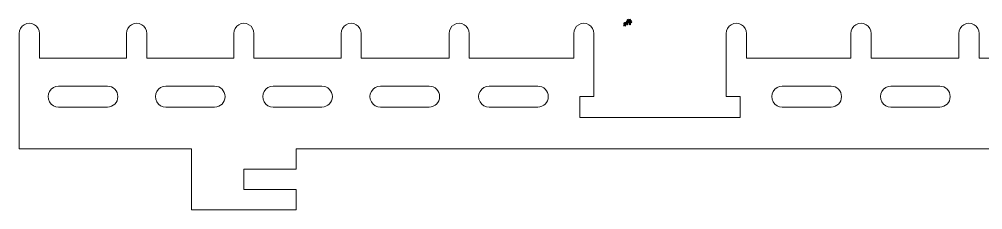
# Model space of a CAD drawing. Header units: centimetres. Extents: x -51 to 100, y -24 to 30.
# Drawn here: x -51.49 to -32.41, y 0 to 3.77 of the extents above; entities that cross this region are included whole.
import ezdxf

# ---------------------------------------------------------------- set-up
doc = ezdxf.new("R2010")
doc.units = ezdxf.units.CM
doc.header["$MEASUREMENT"] = 0

msp = doc.modelspace()

# ---------------------------------------------------------------- linework, layer by layer
at = {"lineweight": 9}
for points, knots in [([(-51.09077, 3.48733), (-51.09077, 3.55881), (-51.12889, 3.62481), (-51.19077, 3.66053), (-51.19077, 3.66053), (-51.25265, 3.69629), (-51.32889, 3.69629), (-51.39077, 3.66053), (-51.39077, 3.66053), (-51.45265, 3.62481), (-51.49077, 3.55881), (-51.49077, 3.48733)], [0, 0, 0, 0, 0.25, 0.25, 0.25, 0.25, 0.5, 0.5, 0.5, 0.5, 1, 1, 1, 1]), ([(-48.96661, 3.48733), (-48.96661, 3.55881), (-49.00473, 3.62481), (-49.06661, 3.66053), (-49.06661, 3.66053), (-49.12849, 3.69629), (-49.20473, 3.69629), (-49.26661, 3.66053), (-49.26661, 3.66053), (-49.32849, 3.62481), (-49.36661, 3.55881), (-49.36661, 3.48733)], [0, 0, 0, 0, 0.25, 0.25, 0.25, 0.25, 0.5, 0.5, 0.5, 0.5, 1, 1, 1, 1]), ([(-46.84249, 3.48733), (-46.84249, 3.55881), (-46.88061, 3.62481), (-46.94249, 3.66053), (-46.94249, 3.66053), (-47.00437, 3.69629), (-47.08061, 3.69629), (-47.14249, 3.66053), (-47.14249, 3.66053), (-47.20437, 3.62481), (-47.24249, 3.55881), (-47.24249, 3.48733)], [0, 0, 0, 0, 0.25, 0.25, 0.25, 0.25, 0.5, 0.5, 0.5, 0.5, 1, 1, 1, 1]), ([(-44.71833, 3.48733), (-44.71833, 3.55881), (-44.75645, 3.62481), (-44.81833, 3.66053), (-44.81833, 3.66053), (-44.88021, 3.69629), (-44.95645, 3.69629), (-45.01833, 3.66053), (-45.01833, 3.66053), (-45.08021, 3.62481), (-45.11833, 3.55881), (-45.11833, 3.48733)], [0, 0, 0, 0, 0.25, 0.25, 0.25, 0.25, 0.5, 0.5, 0.5, 0.5, 1, 1, 1, 1]), ([(-42.58041, 3.48733), (-42.58041, 3.55881), (-42.61853, 3.62481), (-42.68041, 3.66053), (-42.68041, 3.66053), (-42.74229, 3.69629), (-42.81853, 3.69629), (-42.88041, 3.66053), (-42.88041, 3.66053), (-42.94229, 3.62481), (-42.98041, 3.55881), (-42.98041, 3.48733)], [0, 0, 0, 0, 0.25, 0.25, 0.25, 0.25, 0.5, 0.5, 0.5, 0.5, 1, 1, 1, 1]), ([(-40.11145, 3.48733), (-40.11145, 3.55881), (-40.14957, 3.62481), (-40.21145, 3.66053), (-40.21145, 3.66053), (-40.27333, 3.69629), (-40.34957, 3.69629), (-40.41145, 3.66053), (-40.41145, 3.66053), (-40.47333, 3.62481), (-40.51145, 3.55881), (-40.51145, 3.48733)], [0, 0, 0, 0, 0.25, 0.25, 0.25, 0.25, 0.5, 0.5, 0.5, 0.5, 1, 1, 1, 1]), ([(-37.09077, 3.48733), (-37.09077, 3.55881), (-37.12889, 3.62481), (-37.19077, 3.66053), (-37.19077, 3.66053), (-37.25265, 3.69629), (-37.32889, 3.69629), (-37.39077, 3.66053), (-37.39077, 3.66053), (-37.45265, 3.62481), (-37.49077, 3.55881), (-37.49077, 3.48733)], [0, 0, 0, 0, 0.25, 0.25, 0.25, 0.25, 0.5, 0.5, 0.5, 0.5, 1, 1, 1, 1]), ([(-34.62177, 3.48733), (-34.62177, 3.55881), (-34.65989, 3.62481), (-34.72177, 3.66053), (-34.72177, 3.66053), (-34.78365, 3.69629), (-34.85989, 3.69629), (-34.92177, 3.66053), (-34.92177, 3.66053), (-34.98365, 3.62481), (-35.02177, 3.55881), (-35.02177, 3.48733)], [0, 0, 0, 0, 0.25, 0.25, 0.25, 0.25, 0.5, 0.5, 0.5, 0.5, 1, 1, 1, 1]), ([(-32.48385, 3.48733), (-32.48385, 3.55881), (-32.52197, 3.62481), (-32.58385, 3.66053), (-32.58385, 3.66053), (-32.64573, 3.69629), (-32.72197, 3.69629), (-32.78385, 3.66053), (-32.78385, 3.66053), (-32.84573, 3.62481), (-32.88385, 3.55881), (-32.88385, 3.48733)], [0, 0, 0, 0, 0.25, 0.25, 0.25, 0.25, 0.5, 0.5, 0.5, 0.5, 1, 1, 1, 1]), ([(-50.71145, 2.44597), (-50.78537, 2.44597), (-50.85365, 2.40653), (-50.89061, 2.34253), (-50.89061, 2.34253), (-50.92757, 2.27849), (-50.92757, 2.19961), (-50.89061, 2.13561), (-50.89061, 2.13561), (-50.85365, 2.07161), (-50.78537, 2.03217), (-50.71145, 2.03217)], [0, 0, 0, 0, 0.25, 0.25, 0.25, 0.25, 0.5, 0.5, 0.5, 0.5, 1, 1, 1, 1]), ([(-49.74593, 2.03217), (-49.63165, 2.03217), (-49.53901, 2.12481), (-49.53901, 2.23905), (-49.53901, 2.23905), (-49.53901, 2.35333), (-49.63165, 2.44597), (-49.74593, 2.44597)], [0, 0, 0, 0, 0.33333333, 0.33333333, 0.33333333, 0.33333333, 1, 1, 1, 1]), ([(-48.58729, 2.44597), (-48.66121, 2.44597), (-48.72953, 2.40653), (-48.76649, 2.34253), (-48.76649, 2.34253), (-48.80345, 2.27849), (-48.80345, 2.19961), (-48.76649, 2.13561), (-48.76649, 2.13561), (-48.72953, 2.07161), (-48.66121, 2.03217), (-48.58729, 2.03217)], [0, 0, 0, 0, 0.25, 0.25, 0.25, 0.25, 0.5, 0.5, 0.5, 0.5, 1, 1, 1, 1]), ([(-47.62177, 2.03217), (-47.50753, 2.03217), (-47.41489, 2.12481), (-47.41489, 2.23905), (-47.41489, 2.23905), (-47.41489, 2.35333), (-47.50753, 2.44597), (-47.62177, 2.44597)], [0, 0, 0, 0, 0.33333333, 0.33333333, 0.33333333, 0.33333333, 1, 1, 1, 1]), ([(-46.46317, 2.44597), (-46.53709, 2.44597), (-46.60537, 2.40653), (-46.64233, 2.34253), (-46.64233, 2.34253), (-46.67929, 2.27849), (-46.67929, 2.19961), (-46.64233, 2.13561), (-46.64233, 2.13561), (-46.60537, 2.07161), (-46.53709, 2.03217), (-46.46317, 2.03217)], [0, 0, 0, 0, 0.25, 0.25, 0.25, 0.25, 0.5, 0.5, 0.5, 0.5, 1, 1, 1, 1]), ([(-45.49765, 2.03217), (-45.38337, 2.03217), (-45.29077, 2.12481), (-45.29077, 2.23905), (-45.29077, 2.23905), (-45.29077, 2.35333), (-45.38337, 2.44597), (-45.49765, 2.44597)], [0, 0, 0, 0, 0.33333333, 0.33333333, 0.33333333, 0.33333333, 1, 1, 1, 1]), ([(-44.33901, 2.44597), (-44.41293, 2.44597), (-44.48125, 2.40653), (-44.51821, 2.34253), (-44.51821, 2.34253), (-44.55517, 2.27849), (-44.55517, 2.19961), (-44.51821, 2.13561), (-44.51821, 2.13561), (-44.48125, 2.07161), (-44.41293, 2.03217), (-44.33901, 2.03217)], [0, 0, 0, 0, 0.25, 0.25, 0.25, 0.25, 0.5, 0.5, 0.5, 0.5, 1, 1, 1, 1]), ([(-43.37353, 2.03217), (-43.25925, 2.03217), (-43.16661, 2.12481), (-43.16661, 2.23905), (-43.16661, 2.23905), (-43.16661, 2.35333), (-43.25925, 2.44597), (-43.37353, 2.44597)], [0, 0, 0, 0, 0.33333333, 0.33333333, 0.33333333, 0.33333333, 1, 1, 1, 1]), ([(-42.18729, 2.44597), (-42.26121, 2.44597), (-42.32953, 2.40653), (-42.36649, 2.34253), (-42.36649, 2.34253), (-42.40345, 2.27849), (-42.40345, 2.19961), (-42.36649, 2.13561), (-42.36649, 2.13561), (-42.32953, 2.07161), (-42.26121, 2.03217), (-42.18729, 2.03217)], [0, 0, 0, 0, 0.25, 0.25, 0.25, 0.25, 0.5, 0.5, 0.5, 0.5, 1, 1, 1, 1]), ([(-41.22177, 2.03217), (-41.10753, 2.03217), (-41.01489, 2.12481), (-41.01489, 2.23905), (-41.01489, 2.23905), (-41.01489, 2.35333), (-41.10753, 2.44597), (-41.22177, 2.44597)], [0, 0, 0, 0, 0.33333333, 0.33333333, 0.33333333, 0.33333333, 1, 1, 1, 1]), ([(-36.38041, 2.44597), (-36.45433, 2.44597), (-36.52261, 2.40653), (-36.55957, 2.34253), (-36.55957, 2.34253), (-36.59653, 2.27849), (-36.59653, 2.19961), (-36.55957, 2.13561), (-36.55957, 2.13561), (-36.52261, 2.07161), (-36.45433, 2.03217), (-36.38041, 2.03217)], [0, 0, 0, 0, 0.25, 0.25, 0.25, 0.25, 0.5, 0.5, 0.5, 0.5, 1, 1, 1, 1]), ([(-35.41489, 2.03217), (-35.30061, 2.03217), (-35.20801, 2.12481), (-35.20801, 2.23905), (-35.20801, 2.23905), (-35.20801, 2.35333), (-35.30061, 2.44597), (-35.41489, 2.44597)], [0, 0, 0, 0, 0.33333333, 0.33333333, 0.33333333, 0.33333333, 1, 1, 1, 1]), ([(-34.22869, 2.44597), (-34.30261, 2.44597), (-34.37089, 2.40653), (-34.40785, 2.34253), (-34.40785, 2.34253), (-34.44481, 2.27849), (-34.44481, 2.19961), (-34.40785, 2.13561), (-34.40785, 2.13561), (-34.37089, 2.07161), (-34.30261, 2.03217), (-34.22869, 2.03217)], [0, 0, 0, 0, 0.25, 0.25, 0.25, 0.25, 0.5, 0.5, 0.5, 0.5, 1, 1, 1, 1]), ([(-33.26317, 2.03217), (-33.14889, 2.03217), (-33.05629, 2.12481), (-33.05629, 2.23905), (-33.05629, 2.23905), (-33.05625, 2.35333), (-33.14889, 2.44597), (-33.26317, 2.44597)], [0, 0, 0, 0, 0.33333333, 0.33333333, 0.33333333, 0.33333333, 1, 1, 1, 1])]:
    msp.add_open_spline(points, degree=3, knots=knots, dxfattribs=at)
at = {"color": 1}
for points, knots in [([(-39.47654, 3.66053), (-39.47654, 3.64638), (-39.48119, 3.6393), (-39.49051, 3.6393), (-39.49051, 3.6393), (-39.49329, 3.6393), (-39.49666, 3.64077), (-39.50069, 3.64369), (-39.50069, 3.64369), (-39.5047, 3.64662), (-39.50775, 3.64818), (-39.50987, 3.64836), (-39.50987, 3.64836), (-39.51196, 3.64852), (-39.51382, 3.6479), (-39.51542, 3.64652), (-39.51542, 3.64652), (-39.51701, 3.64514), (-39.51787, 3.64339), (-39.51799, 3.64129), (-39.51799, 3.64129), (-39.51799, 3.64129), (-39.52214, 3.64129), (-39.52214, 3.64129), (-39.52214, 3.64129), (-39.52242, 3.64247), (-39.52254, 3.64359), (-39.52254, 3.64468), (-39.52254, 3.64468), (-39.52254, 3.64915), (-39.52025, 3.65334), (-39.51566, 3.65726), (-39.51566, 3.65726), (-39.51456, 3.65823), (-39.51033, 3.66099), (-39.50292, 3.66556), (-39.50292, 3.66556), (-39.49554, 3.67011), (-39.49181, 3.67577), (-39.49173, 3.68256), (-39.49173, 3.68256), (-39.49163, 3.69004), (-39.49498, 3.69379), (-39.50185, 3.69379), (-39.50185, 3.69379), (-39.50773, 3.69379), (-39.51069, 3.69258), (-39.51069, 3.69016), (-39.51069, 3.69016), (-39.51069, 3.68988), (-39.50943, 3.68888), (-39.50694, 3.68715), (-39.50694, 3.68715), (-39.50444, 3.68541), (-39.5032, 3.68326), (-39.5032, 3.6807), (-39.5032, 3.6807), (-39.5032, 3.67847), (-39.50412, 3.67655), (-39.50598, 3.67496), (-39.50598, 3.67496), (-39.50783, 3.67336), (-39.50989, 3.67256), (-39.51214, 3.67256), (-39.51214, 3.67256), (-39.51811, 3.6732), (-39.52108, 3.67617), (-39.52108, 3.68152), (-39.52108, 3.68152), (-39.52108, 3.68635), (-39.51933, 3.69022), (-39.51582, 3.69315), (-39.51582, 3.69315), (-39.51176, 3.69647), (-39.50564, 3.69812), (-39.49742, 3.69812), (-39.49742, 3.69812), (-39.49195, 3.69812), (-39.4874, 3.69675), (-39.48373, 3.69401), (-39.48373, 3.69401), (-39.47968, 3.69102), (-39.47764, 3.68689), (-39.47764, 3.68162), (-39.47764, 3.68162), (-39.47764, 3.67715), (-39.47958, 3.6734), (-39.48343, 3.67041), (-39.48343, 3.67041), (-39.48574, 3.66861), (-39.48985, 3.66649), (-39.49578, 3.66404), (-39.49578, 3.66404), (-39.50151, 3.66165), (-39.50534, 3.65959), (-39.5073, 3.65783), (-39.5073, 3.65783), (-39.5073, 3.65783), (-39.5073, 3.65754), (-39.5073, 3.65754), (-39.5073, 3.65754), (-39.50558, 3.65781), (-39.5039, 3.65795), (-39.50227, 3.65795), (-39.50227, 3.65795), (-39.49748, 3.65795), (-39.49283, 3.65664), (-39.48834, 3.65404), (-39.48834, 3.65404), (-39.48742, 3.65348), (-39.48646, 3.65322), (-39.48548, 3.65322), (-39.48548, 3.65322), (-39.48225, 3.65322), (-39.48064, 3.65566), (-39.48064, 3.66053), (-39.48064, 3.66053), (-39.48064, 3.66053), (-39.47654, 3.66053), (-39.47654, 3.66053)], [0, 0, 0, 0, 0.03225806, 0.03225806, 0.03225806, 0.03225806, 0.06451613, 0.06451613, 0.06451613, 0.06451613, 0.09677419, 0.09677419, 0.09677419, 0.09677419, 0.12903226, 0.12903226, 0.12903226, 0.12903226, 0.16129032, 0.16129032, 0.16129032, 0.16129032, 0.19354839, 0.19354839, 0.19354839, 0.19354839, 0.22580645, 0.22580645, 0.22580645, 0.22580645, 0.25806452, 0.25806452, 0.25806452, 0.25806452, 0.29032258, 0.29032258, 0.29032258, 0.29032258, 0.32258065, 0.32258065, 0.32258065, 0.32258065, 0.35483871, 0.35483871, 0.35483871, 0.35483871, 0.38709677, 0.38709677, 0.38709677, 0.38709677, 0.41935484, 0.41935484, 0.41935484, 0.41935484, 0.4516129, 0.4516129, 0.4516129, 0.4516129, 0.48387097, 0.48387097, 0.48387097, 0.48387097, 0.51612903, 0.51612903, 0.51612903, 0.51612903, 0.5483871, 0.5483871, 0.5483871, 0.5483871, 0.58064516, 0.58064516, 0.58064516, 0.58064516, 0.61290323, 0.61290323, 0.61290323, 0.61290323, 0.64516129, 0.64516129, 0.64516129, 0.64516129, 0.67741935, 0.67741935, 0.67741935, 0.67741935, 0.70967742, 0.70967742, 0.70967742, 0.70967742, 0.74193548, 0.74193548, 0.74193548, 0.74193548, 0.77419355, 0.77419355, 0.77419355, 0.77419355, 0.80645161, 0.80645161, 0.80645161, 0.80645161, 0.83870968, 0.83870968, 0.83870968, 0.83870968, 0.87096774, 0.87096774, 0.87096774, 0.87096774, 0.90322581, 0.90322581, 0.90322581, 0.90322581, 0.93548387, 0.93548387, 0.93548387, 0.93548387, 1, 1, 1, 1]), ([(-39.45203, 3.65602), (-39.45203, 3.65602), (-39.44455, 3.66023), (-39.44455, 3.66023), (-39.44455, 3.66023), (-39.44487, 3.66771), (-39.44503, 3.67426), (-39.44503, 3.67988), (-39.44503, 3.67988), (-39.44503, 3.67988), (-39.44503, 3.72851), (-39.44503, 3.72851), (-39.44503, 3.72851), (-39.44503, 3.72851), (-39.44128, 3.73179), (-39.44128, 3.73179), (-39.44128, 3.73179), (-39.44128, 3.73179), (-39.44737, 3.736), (-39.44737, 3.736), (-39.44737, 3.736), (-39.44549, 3.73943), (-39.4416, 3.74643), (-39.43567, 3.75705), (-39.43567, 3.75705), (-39.43567, 3.75705), (-39.43192, 3.75984), (-39.43192, 3.75984), (-39.43192, 3.75984), (-39.43192, 3.75984), (-39.44176, 3.76639), (-39.44176, 3.76639), (-39.44176, 3.76639), (-39.44487, 3.75641), (-39.44846, 3.74707), (-39.45251, 3.73833), (-39.45251, 3.73833), (-39.45656, 3.72961), (-39.46022, 3.72259), (-39.46349, 3.7173), (-39.46349, 3.7173), (-39.46678, 3.71199), (-39.46966, 3.70762), (-39.47215, 3.70419), (-39.47215, 3.70419), (-39.47215, 3.70419), (-39.47075, 3.70279), (-39.47075, 3.70279), (-39.47075, 3.70279), (-39.46606, 3.70746), (-39.45968, 3.71588), (-39.45158, 3.72806), (-39.45158, 3.72806), (-39.45158, 3.72806), (-39.45158, 3.67847), (-39.45158, 3.67847), (-39.45158, 3.67847), (-39.45158, 3.67318), (-39.45174, 3.6657), (-39.45203, 3.65602)], [0, 0, 0, 0, 0.0625, 0.0625, 0.0625, 0.0625, 0.125, 0.125, 0.125, 0.125, 0.1875, 0.1875, 0.1875, 0.1875, 0.25, 0.25, 0.25, 0.25, 0.3125, 0.3125, 0.3125, 0.3125, 0.375, 0.375, 0.375, 0.375, 0.4375, 0.4375, 0.4375, 0.4375, 0.5, 0.5, 0.5, 0.5, 0.5625, 0.5625, 0.5625, 0.5625, 0.625, 0.625, 0.625, 0.625, 0.6875, 0.6875, 0.6875, 0.6875, 0.75, 0.75, 0.75, 0.75, 0.8125, 0.8125, 0.8125, 0.8125, 0.875, 0.875, 0.875, 0.875, 1, 1, 1, 1]), ([(-39.40199, 3.7346), (-39.40199, 3.7346), (-39.42116, 3.7346), (-39.42116, 3.7346), (-39.42116, 3.7346), (-39.41993, 3.73895), (-39.41853, 3.74316), (-39.41695, 3.74723), (-39.41695, 3.74723), (-39.41695, 3.74723), (-39.41368, 3.75003), (-39.41368, 3.75003), (-39.41368, 3.75003), (-39.41368, 3.75003), (-39.42304, 3.75517), (-39.42304, 3.75517), (-39.42304, 3.75517), (-39.4246, 3.74614), (-39.42623, 3.73841), (-39.42795, 3.73203), (-39.42795, 3.73203), (-39.42967, 3.72562), (-39.4324, 3.71838), (-39.43613, 3.71028), (-39.43613, 3.71028), (-39.43613, 3.71028), (-39.43473, 3.70934), (-39.43473, 3.70934), (-39.43473, 3.70934), (-39.43006, 3.71526), (-39.42569, 3.72291), (-39.42164, 3.73227), (-39.42164, 3.73227), (-39.42164, 3.73227), (-39.40199, 3.73227), (-39.40199, 3.73227), (-39.40199, 3.73227), (-39.40199, 3.73227), (-39.40199, 3.70467), (-39.40199, 3.70467), (-39.40199, 3.70467), (-39.40199, 3.70467), (-39.43801, 3.70467), (-39.43801, 3.70467), (-39.43801, 3.70467), (-39.43801, 3.70467), (-39.43427, 3.70092), (-39.43427, 3.70092), (-39.43427, 3.70092), (-39.43146, 3.70186), (-39.42835, 3.70233), (-39.42492, 3.70233), (-39.42492, 3.70233), (-39.42492, 3.70233), (-39.40199, 3.70233), (-39.40199, 3.70233), (-39.40199, 3.70233), (-39.40199, 3.68673), (-39.40215, 3.6713), (-39.40247, 3.65602), (-39.40247, 3.65602), (-39.40247, 3.65602), (-39.39498, 3.65883), (-39.39498, 3.65883), (-39.39498, 3.65883), (-39.39528, 3.66382), (-39.39544, 3.67831), (-39.39544, 3.70233), (-39.39544, 3.70233), (-39.39544, 3.70233), (-39.3613, 3.70233), (-39.3613, 3.70233), (-39.3613, 3.70233), (-39.3613, 3.70233), (-39.36878, 3.71028), (-39.36878, 3.71028), (-39.36878, 3.71028), (-39.36878, 3.71028), (-39.37487, 3.70467), (-39.37487, 3.70467), (-39.37487, 3.70467), (-39.37487, 3.70467), (-39.39544, 3.70467), (-39.39544, 3.70467), (-39.39544, 3.70467), (-39.39544, 3.70467), (-39.39544, 3.73227), (-39.39544, 3.73227), (-39.39544, 3.73227), (-39.39544, 3.73227), (-39.36551, 3.73227), (-39.36551, 3.73227), (-39.36551, 3.73227), (-39.36551, 3.73227), (-39.37393, 3.74067), (-39.37393, 3.74067), (-39.37393, 3.74067), (-39.37393, 3.74067), (-39.38002, 3.7346), (-39.38002, 3.7346), (-39.38002, 3.7346), (-39.38002, 3.7346), (-39.39544, 3.7346), (-39.39544, 3.7346), (-39.39544, 3.7346), (-39.39544, 3.7346), (-39.39544, 3.75799), (-39.39544, 3.75799), (-39.39544, 3.75799), (-39.39544, 3.75799), (-39.39171, 3.76126), (-39.39171, 3.76126), (-39.39171, 3.76126), (-39.39171, 3.76126), (-39.40247, 3.76639), (-39.40247, 3.76639), (-39.40247, 3.76639), (-39.40215, 3.75705), (-39.40199, 3.74643), (-39.40199, 3.7346)], [0, 0, 0, 0, 0.03225806, 0.03225806, 0.03225806, 0.03225806, 0.06451613, 0.06451613, 0.06451613, 0.06451613, 0.09677419, 0.09677419, 0.09677419, 0.09677419, 0.12903226, 0.12903226, 0.12903226, 0.12903226, 0.16129032, 0.16129032, 0.16129032, 0.16129032, 0.19354839, 0.19354839, 0.19354839, 0.19354839, 0.22580645, 0.22580645, 0.22580645, 0.22580645, 0.25806452, 0.25806452, 0.25806452, 0.25806452, 0.29032258, 0.29032258, 0.29032258, 0.29032258, 0.32258065, 0.32258065, 0.32258065, 0.32258065, 0.35483871, 0.35483871, 0.35483871, 0.35483871, 0.38709677, 0.38709677, 0.38709677, 0.38709677, 0.41935484, 0.41935484, 0.41935484, 0.41935484, 0.4516129, 0.4516129, 0.4516129, 0.4516129, 0.48387097, 0.48387097, 0.48387097, 0.48387097, 0.51612903, 0.51612903, 0.51612903, 0.51612903, 0.5483871, 0.5483871, 0.5483871, 0.5483871, 0.58064516, 0.58064516, 0.58064516, 0.58064516, 0.61290323, 0.61290323, 0.61290323, 0.61290323, 0.64516129, 0.64516129, 0.64516129, 0.64516129, 0.67741935, 0.67741935, 0.67741935, 0.67741935, 0.70967742, 0.70967742, 0.70967742, 0.70967742, 0.74193548, 0.74193548, 0.74193548, 0.74193548, 0.77419355, 0.77419355, 0.77419355, 0.77419355, 0.80645161, 0.80645161, 0.80645161, 0.80645161, 0.83870968, 0.83870968, 0.83870968, 0.83870968, 0.87096774, 0.87096774, 0.87096774, 0.87096774, 0.90322581, 0.90322581, 0.90322581, 0.90322581, 0.93548387, 0.93548387, 0.93548387, 0.93548387, 1, 1, 1, 1])]:
    msp.add_open_spline(points, degree=3, knots=knots, dxfattribs=at)
at = {"lineweight": 9}
for points in [[(-51.49077, 3.48733), (-51.49077, 3.48733), (-51.49077, 2.99769), (-51.49077, 2.99769)], [(-51.09077, 3.48733), (-51.09077, 3.48733), (-51.09077, 2.99769), (-51.09077, 2.99769)], [(-49.36661, 3.48733), (-49.36661, 3.48733), (-49.36661, 2.99769), (-49.36661, 2.99769)], [(-48.96661, 3.48733), (-48.96661, 3.48733), (-48.96661, 2.99769), (-48.96661, 2.99769)], [(-47.24249, 3.48733), (-47.24249, 3.48733), (-47.24249, 2.99769), (-47.24249, 2.99769)], [(-46.84249, 3.48733), (-46.84249, 3.48733), (-46.84249, 2.99769), (-46.84249, 2.99769)], [(-45.11833, 3.48733), (-45.11833, 3.48733), (-45.11833, 2.99769), (-45.11833, 2.99769)], [(-44.71833, 3.48733), (-44.71833, 3.48733), (-44.71833, 2.99769), (-44.71833, 2.99769)], [(-42.98041, 3.48733), (-42.98041, 3.48733), (-42.98041, 2.99769), (-42.98041, 2.99769)], [(-42.58041, 3.48733), (-42.58041, 3.48733), (-42.58041, 2.99769), (-42.58041, 2.99769)], [(-40.51145, 3.48733), (-40.51145, 3.48733), (-40.51145, 2.99769), (-40.51145, 2.99769)], [(-40.11145, 3.48733), (-40.11145, 3.48733), (-40.11145, 2.23905), (-40.11145, 2.23905)], [(-37.49077, 3.48733), (-37.49077, 3.48733), (-37.49077, 2.23905), (-37.49077, 2.23905)], [(-37.09077, 3.48733), (-37.09077, 3.48733), (-37.09077, 2.99769), (-37.09077, 2.99769)], [(-35.02177, 3.48733), (-35.02177, 3.48733), (-35.02177, 2.99769), (-35.02177, 2.99769)], [(-34.62177, 3.48733), (-34.62177, 3.48733), (-34.62177, 2.99769), (-34.62177, 2.99769)], [(-32.88385, 3.48733), (-32.88385, 3.48733), (-32.88385, 2.99769), (-32.88385, 2.99769)], [(-32.48385, 3.48733), (-32.48385, 3.48733), (-32.48385, 2.99769), (-32.48385, 2.99769)], [(-51.49077, 2.99769), (-51.49077, 2.99769), (-51.49077, 1.20457), (-51.49077, 1.20457)], [(-51.09077, 2.99769), (-51.09077, 2.99769), (-49.36661, 2.99769), (-49.36661, 2.99769)], [(-48.96661, 2.99769), (-48.96661, 2.99769), (-47.24249, 2.99769), (-47.24249, 2.99769)], [(-46.84249, 2.99769), (-46.84249, 2.99769), (-45.11833, 2.99769), (-45.11833, 2.99769)], [(-44.71833, 2.99769), (-44.71833, 2.99769), (-42.98041, 2.99769), (-42.98041, 2.99769)], [(-42.58041, 2.99769), (-42.58041, 2.99769), (-40.51145, 2.99769), (-40.51145, 2.99769)], [(-37.09077, 2.99769), (-37.09077, 2.99769), (-35.02177, 2.99769), (-35.02177, 2.99769)], [(-34.62177, 2.99769), (-34.62177, 2.99769), (-32.88385, 2.99769), (-32.88385, 2.99769)], [(-32.48385, 2.99769), (-32.48385, 2.99769), (-30.75973, 2.99769), (-30.75973, 2.99769)], [(-49.74593, 2.44597), (-49.74593, 2.44597), (-50.71145, 2.44597), (-50.71145, 2.44597)], [(-48.58729, 2.44597), (-48.58729, 2.44597), (-47.62177, 2.44597), (-47.62177, 2.44597)], [(-45.49765, 2.44597), (-45.49765, 2.44597), (-46.46317, 2.44597), (-46.46317, 2.44597)], [(-44.33901, 2.44597), (-44.33901, 2.44597), (-43.37353, 2.44597), (-43.37353, 2.44597)], [(-41.22177, 2.44597), (-41.22177, 2.44597), (-42.18729, 2.44597), (-42.18729, 2.44597)], [(-36.38041, 2.44597), (-36.38041, 2.44597), (-35.41489, 2.44597), (-35.41489, 2.44597)], [(-33.26317, 2.44597), (-33.26317, 2.44597), (-34.22869, 2.44597), (-34.22869, 2.44597)], [(-40.11145, 2.23905), (-40.11145, 2.23905), (-40.38729, 2.23905), (-40.38729, 2.23905)], [(-40.38729, 2.23905), (-40.38729, 2.23905), (-40.38729, 1.82529), (-40.38729, 1.82529)], [(-37.21489, 2.23905), (-37.21489, 2.23905), (-37.49077, 2.23905), (-37.49077, 2.23905)], [(-37.21489, 2.23905), (-37.21489, 2.23905), (-37.21489, 1.82529), (-37.21489, 1.82529)], [(-50.71145, 2.03217), (-50.71145, 2.03217), (-49.74593, 2.03217), (-49.74593, 2.03217)], [(-47.62177, 2.03217), (-47.62177, 2.03217), (-48.58729, 2.03217), (-48.58729, 2.03217)], [(-46.46317, 2.03217), (-46.46317, 2.03217), (-45.49765, 2.03217), (-45.49765, 2.03217)], [(-43.37353, 2.03217), (-43.37353, 2.03217), (-44.33901, 2.03217), (-44.33901, 2.03217)], [(-42.18729, 2.03217), (-42.18729, 2.03217), (-41.22177, 2.03217), (-41.22177, 2.03217)], [(-35.41489, 2.03217), (-35.41489, 2.03217), (-36.38041, 2.03217), (-36.38041, 2.03217)], [(-34.22869, 2.03217), (-34.22869, 2.03217), (-33.26317, 2.03217), (-33.26317, 2.03217)], [(-40.38729, 1.82529), (-40.38729, 1.82529), (-37.21489, 1.82529), (-37.21489, 1.82529)], [(-51.49077, 1.20457), (-51.49077, 1.20457), (-48.07697, 1.20457), (-48.07697, 1.20457)], [(-48.07697, 0.40457), (-48.07697, 0.40457), (-48.07697, 1.20457), (-48.07697, 1.20457)], [(-46.00801, 1.20457), (-46.00801, 1.20457), (-46.00801, 0.80457), (-46.00801, 0.80457)], [(-46.00801, 1.20457), (-46.00801, 1.20457), (-31.59421, 1.20457), (-31.59421, 1.20457)], [(-46.00801, 0.80457), (-46.00801, 0.80457), (-47.04249, 0.80457), (-47.04249, 0.80457)], [(-47.04249, 0.40457), (-47.04249, 0.40457), (-47.04249, 0.80457), (-47.04249, 0.80457)], [(-48.07697, 0.00457), (-48.07697, 0.00457), (-48.07697, 0.40457), (-48.07697, 0.40457)], [(-47.04249, 0.40457), (-47.04249, 0.40457), (-46.00801, 0.40457), (-46.00801, 0.40457)], [(-46.00801, 0.40457), (-46.00801, 0.40457), (-46.00801, 0.00457), (-46.00801, 0.00457)], [(-46.00801, 0.00457), (-46.00801, 0.00457), (-48.07697, 0.00457), (-48.07697, 0.00457)]]:
    msp.add_open_spline(points, degree=3, dxfattribs=at)

doc.saveas('drawing.dxf')
